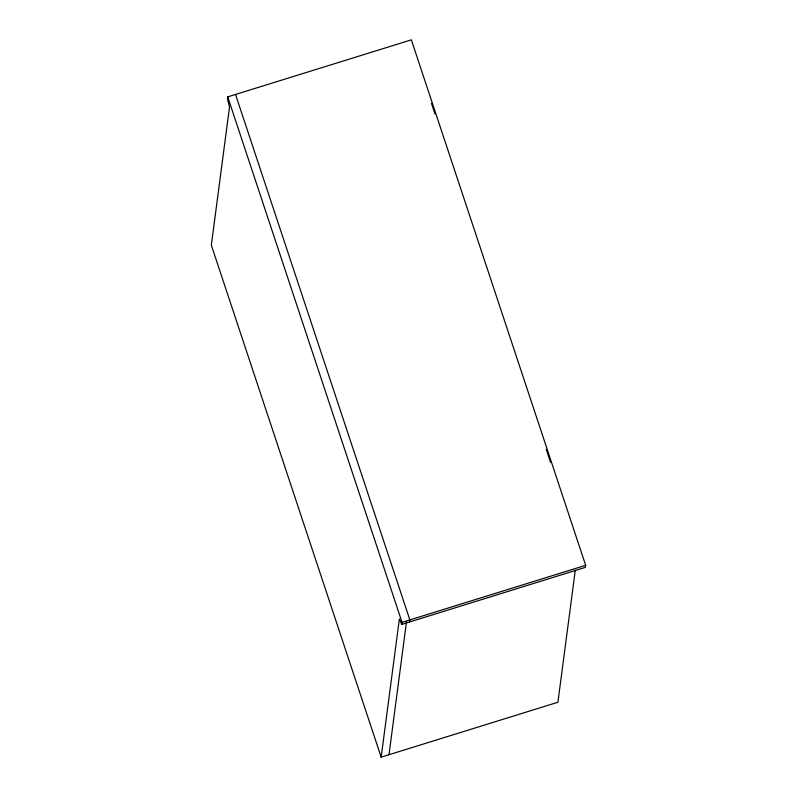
<?xml version="1.0" encoding="UTF-8"?>
<svg xmlns="http://www.w3.org/2000/svg" width="797" height="797" viewBox="0 0 797 797"><rect width="100%" height="100%" fill="white"/><g stroke="black" fill="none" stroke-linecap="round" stroke-linejoin="round"><path stroke-width="1.2" d="M381.175 757.15L399.367 618.98L401.778 624.41L585.397 567.374L585.665 565.312L411.352 39.85L227.733 96.885L227.464 98.958L229.526 106.987L211.335 245.167L381.175 757.15L557.91 702.257L575.285 570.244M401.778 624.41L402.047 622.347L227.733 96.885M388.986 754.729L406.53 621.491M409.578 621.989L409.857 619.917L235.533 94.464M402.047 622.347L585.665 565.312M431.446 103.321L434.973 113.951M546.224 449.299L550.528 462.29"/></g></svg>
